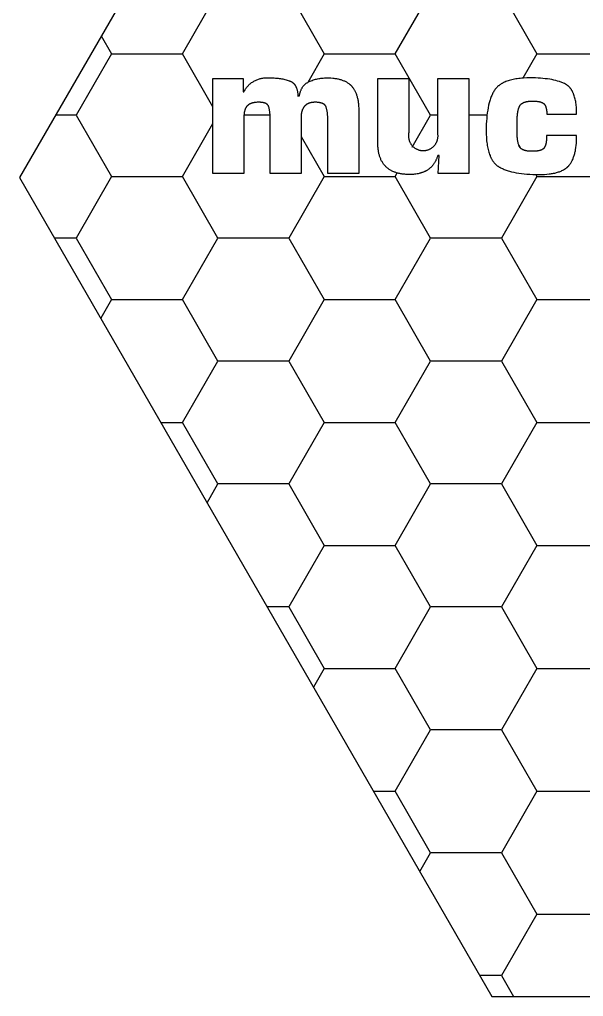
# Model space of a CAD drawing. Header units: millimetres. Extents: x 0 to 80, y 0 to 69.3.
# Drawn here: x 0 to 23.88, y 0 to 41.33 of the extents above; entities that cross this region are included whole.
import ezdxf

# ---------------------------------------------------------------- set-up
doc = ezdxf.new("R2010")
doc.units = ezdxf.units.MM
doc.header["$MEASUREMENT"] = 0
for name, color, linetype in [('CUT_PERIMETER', 1, 'CONTINUOUS'), ('HEX_BACKGROUND', 3, 'CONTINUOUS'), ('TEXT', 5, 'CONTINUOUS')]:
    doc.layers.add(name, color=color, linetype=linetype)

msp = doc.modelspace()

# ---------------------------------------------------------------- linework, layer by layer
at = {"layer": 'CUT_PERIMETER', "color": 1}
for p, q in [((20, 69.282), (0, 34.641)), ((0, 34.641), (20, 0)), ((20, 0), (60, 0))]:
    msp.add_line(p, q, dxfattribs=at)
at = {"layer": 'HEX_BACKGROUND'}
for p, q in [((6.896, 39.88), (8.397, 42.48)), ((11.399, 42.48), (12.9, 39.88)), ((15.903, 39.88), (17.404, 42.48)), ((20.406, 42.48), (21.907, 39.88)), ((3.459, 40.632), (3.894, 39.88)), ((3.894, 39.88), (2.393, 37.28)), ((3.894, 39.88), (6.896, 39.88)), ((8.19, 37.638), (6.896, 39.88)), ((12.9, 39.88), (12.2, 38.667)), ((12.9, 39.88), (15.903, 39.88)), ((17.404, 37.28), (15.903, 39.88)), ((21.907, 39.88), (21.311, 38.847)), ((21.907, 39.88), (24.164, 39.88)), ((2.393, 37.28), (1.523, 37.28)), ((2.393, 37.28), (3.894, 34.68)), ((10.607, 37.28), (9.502, 37.28)), ((16.622, 35.926), (17.404, 37.28)), ((17.709, 37.28), (17.404, 37.28)), ((19.791, 37.28), (19.017, 37.28)), ((6.896, 34.68), (8.19, 36.921)), ((11.917, 36.383), (12.9, 34.68)), ((21.139, 36.01), (21.212, 35.883)), ((15.903, 34.68), (15.992, 34.834)), ((21.854, 34.771), (21.907, 34.68)), ((3.894, 34.68), (2.393, 32.08)), ((3.894, 34.68), (6.896, 34.68)), ((8.397, 32.08), (6.896, 34.68)), ((12.9, 34.68), (11.399, 32.08)), ((12.9, 34.68), (15.903, 34.68)), ((17.404, 32.08), (15.903, 34.68)), ((21.907, 34.68), (20.406, 32.08)), ((21.907, 34.68), (24.909, 34.68)), ((2.393, 32.08), (1.479, 32.08)), ((2.393, 32.08), (3.894, 29.48)), ((6.896, 29.48), (8.397, 32.08)), ((11.399, 32.08), (8.397, 32.08)), ((11.399, 32.08), (12.9, 29.48)), ((15.903, 29.48), (17.404, 32.08)), ((20.406, 32.08), (17.404, 32.08)), ((20.406, 32.08), (21.907, 29.48)), ((3.894, 29.48), (3.437, 28.688)), ((3.894, 29.48), (6.896, 29.48)), ((8.397, 26.88), (6.896, 29.48)), ((12.9, 29.48), (11.399, 26.88)), ((12.9, 29.48), (15.903, 29.48)), ((17.404, 26.88), (15.903, 29.48)), ((21.907, 29.48), (20.406, 26.88)), ((21.907, 29.48), (24.909, 29.48)), ((6.896, 24.28), (8.397, 26.88)), ((11.399, 26.88), (8.397, 26.88)), ((11.399, 26.88), (12.9, 24.28)), ((15.903, 24.28), (17.404, 26.88)), ((20.406, 26.88), (17.404, 26.88)), ((20.406, 26.88), (21.907, 24.28)), ((5.982, 24.28), (6.896, 24.28)), ((8.397, 21.68), (6.896, 24.28)), ((12.9, 24.28), (11.399, 21.68)), ((12.9, 24.28), (15.903, 24.28)), ((17.404, 21.68), (15.903, 24.28)), ((21.907, 24.28), (20.406, 21.68)), ((21.907, 24.28), (24.909, 24.28)), ((7.94, 20.888), (8.397, 21.68)), ((11.399, 21.68), (8.397, 21.68)), ((11.399, 21.68), (12.9, 19.08)), ((15.903, 19.08), (17.404, 21.68)), ((20.406, 21.68), (17.404, 21.68)), ((20.406, 21.68), (21.907, 19.08)), ((12.9, 19.08), (11.399, 16.48)), ((12.9, 19.08), (15.903, 19.08)), ((17.404, 16.48), (15.903, 19.08)), ((21.907, 19.08), (20.406, 16.48)), ((21.907, 19.08), (24.909, 19.08)), ((11.399, 16.48), (10.485, 16.48)), ((11.399, 16.48), (12.9, 13.88)), ((15.903, 13.88), (17.404, 16.48)), ((20.406, 16.48), (17.404, 16.48)), ((20.406, 16.48), (21.907, 13.88)), ((12.9, 13.88), (12.443, 13.088)), ((12.9, 13.88), (15.903, 13.88)), ((17.404, 11.28), (15.903, 13.88)), ((21.907, 13.88), (20.406, 11.28)), ((21.907, 13.88), (24.909, 13.88)), ((15.903, 8.68), (17.404, 11.28)), ((20.406, 11.28), (17.404, 11.28)), ((20.406, 11.28), (21.907, 8.68)), ((14.989, 8.68), (15.903, 8.68)), ((17.404, 6.08), (15.903, 8.68)), ((21.907, 8.68), (20.406, 6.08)), ((21.907, 8.68), (24.909, 8.68)), ((16.947, 5.288), (17.404, 6.08)), ((20.406, 6.08), (17.404, 6.08)), ((20.406, 6.08), (21.907, 3.48)), ((21.907, 3.48), (20.406, 0.88)), ((21.907, 3.48), (24.909, 3.48)), ((20.406, 0.88), (19.492, 0.88)), ((20.406, 0.88), (20.914, 0))]:
    msp.add_line(p, q, dxfattribs=at)
at = {"layer": 'TEXT'}
for p, q in [((10.265, 38.842), (10.302, 38.848)), ((10.302, 38.848), (10.338, 38.853)), ((10.338, 38.853), (10.375, 38.857)), ((10.375, 38.857), (10.412, 38.859)), ((10.412, 38.859), (10.449, 38.86)), ((10.449, 38.86), (10.486, 38.859)), ((10.486, 38.859), (10.523, 38.858)), ((10.523, 38.858), (10.574, 38.858)), ((10.574, 38.858), (10.626, 38.858)), ((10.626, 38.858), (10.68, 38.857)), ((10.68, 38.857), (10.734, 38.856)), ((10.734, 38.856), (10.787, 38.854)), ((10.787, 38.854), (10.84, 38.85)), ((10.84, 38.85), (10.892, 38.846)), ((10.892, 38.846), (10.943, 38.841)), ((12.763, 38.842), (12.811, 38.848)), ((12.811, 38.848), (12.86, 38.852)), ((12.86, 38.852), (12.91, 38.855)), ((12.91, 38.855), (12.96, 38.857)), ((12.96, 38.857), (13.01, 38.858)), ((13.01, 38.858), (13.099, 38.856)), ((13.099, 38.856), (13.184, 38.853)), ((13.184, 38.853), (13.267, 38.846)), ((13.267, 38.846), (13.307, 38.842)), ((21.335, 38.849), (21.267, 38.844)), ((21.477, 38.856), (21.335, 38.849)), ((21.625, 38.858), (21.477, 38.856)), ((21.849, 38.854), (21.625, 38.858)), ((21.956, 38.849), (21.849, 38.854)), ((22.06, 38.843), (21.956, 38.849)), ((8.19, 38.832), (9.464, 38.832)), ((8.19, 34.813), (8.19, 38.832)), ((9.464, 38.832), (9.464, 38.264)), ((9.594, 38.421), (9.616, 38.451)), ((9.616, 38.451), (9.64, 38.479)), ((9.64, 38.479), (9.664, 38.507)), ((9.664, 38.507), (9.689, 38.534)), ((9.689, 38.534), (9.715, 38.56)), ((9.715, 38.56), (9.742, 38.585)), ((9.742, 38.585), (9.77, 38.609)), ((9.77, 38.609), (9.799, 38.633)), ((9.799, 38.633), (9.828, 38.655)), ((9.828, 38.655), (9.858, 38.676)), ((9.858, 38.676), (9.889, 38.696)), ((9.889, 38.696), (9.921, 38.715)), ((9.921, 38.715), (9.953, 38.733)), ((9.953, 38.733), (9.986, 38.75)), ((9.986, 38.75), (10.019, 38.766)), ((10.019, 38.766), (10.053, 38.78)), ((10.053, 38.78), (10.088, 38.794)), ((10.088, 38.794), (10.122, 38.806)), ((10.122, 38.806), (10.158, 38.817)), ((10.158, 38.817), (10.193, 38.826)), ((10.193, 38.826), (10.229, 38.835)), ((10.229, 38.835), (10.265, 38.842)), ((10.943, 38.841), (10.993, 38.835)), ((10.993, 38.835), (11.043, 38.828)), ((11.043, 38.828), (11.092, 38.82)), ((11.092, 38.82), (11.141, 38.811)), ((11.141, 38.811), (11.189, 38.801)), ((11.189, 38.801), (11.236, 38.79)), ((11.236, 38.79), (11.282, 38.778)), ((11.282, 38.778), (11.328, 38.766)), ((11.328, 38.766), (11.373, 38.752)), ((11.373, 38.752), (11.418, 38.737)), ((11.418, 38.737), (11.429, 38.733)), ((11.429, 38.733), (11.439, 38.729)), ((11.439, 38.729), (11.45, 38.725)), ((11.45, 38.725), (11.46, 38.721)), ((11.46, 38.721), (11.471, 38.716)), ((11.471, 38.716), (11.481, 38.711)), ((11.481, 38.711), (11.491, 38.706)), ((11.491, 38.706), (11.501, 38.701)), ((11.501, 38.701), (11.51, 38.695)), ((11.51, 38.695), (11.52, 38.69)), ((11.52, 38.69), (11.529, 38.684)), ((11.529, 38.684), (11.538, 38.678)), ((11.538, 38.678), (11.547, 38.671)), ((11.547, 38.671), (11.556, 38.665)), ((11.556, 38.665), (11.565, 38.658)), ((11.565, 38.658), (11.573, 38.651)), ((11.573, 38.651), (11.581, 38.644)), ((11.581, 38.644), (11.59, 38.637)), ((11.59, 38.637), (11.598, 38.629)), ((11.598, 38.629), (11.605, 38.622)), ((11.605, 38.622), (11.613, 38.614)), ((11.613, 38.614), (11.621, 38.606)), ((11.621, 38.606), (11.628, 38.597)), ((11.628, 38.597), (11.635, 38.589)), ((11.635, 38.589), (11.642, 38.58)), ((11.642, 38.58), (11.649, 38.571)), ((11.649, 38.571), (11.656, 38.562)), ((11.656, 38.562), (11.662, 38.553)), ((11.662, 38.553), (11.668, 38.543)), ((11.668, 38.543), (11.675, 38.534)), ((11.675, 38.534), (11.681, 38.524)), ((11.681, 38.524), (11.687, 38.514)), ((11.687, 38.514), (11.692, 38.503)), ((11.692, 38.503), (11.698, 38.493)), ((11.698, 38.493), (11.703, 38.482)), ((11.703, 38.482), (11.708, 38.471)), ((11.708, 38.471), (11.713, 38.46)), ((11.713, 38.46), (11.718, 38.449)), ((11.718, 38.449), (11.723, 38.437)), ((11.723, 38.437), (11.728, 38.425)), ((11.961, 38.428), (11.973, 38.448)), ((11.973, 38.448), (11.986, 38.467)), ((11.986, 38.467), (11.999, 38.486)), ((11.999, 38.486), (12.013, 38.504)), ((12.013, 38.504), (12.027, 38.522)), ((12.027, 38.522), (12.042, 38.539)), ((12.042, 38.539), (12.057, 38.555)), ((12.057, 38.555), (12.073, 38.571)), ((12.073, 38.571), (12.089, 38.586)), ((12.089, 38.586), (12.106, 38.601)), ((12.106, 38.601), (12.124, 38.615)), ((12.124, 38.615), (12.142, 38.629)), ((12.142, 38.629), (12.16, 38.642)), ((12.16, 38.642), (12.179, 38.654)), ((12.179, 38.654), (12.199, 38.666)), ((12.199, 38.666), (12.219, 38.678)), ((12.219, 38.678), (12.24, 38.688)), ((12.24, 38.688), (12.261, 38.699)), ((12.261, 38.699), (12.304, 38.718)), ((12.304, 38.718), (12.348, 38.736)), ((12.348, 38.736), (12.392, 38.753)), ((12.392, 38.753), (12.437, 38.768)), ((12.437, 38.768), (12.482, 38.783)), ((12.482, 38.783), (12.528, 38.796)), ((12.528, 38.796), (12.574, 38.807)), ((12.574, 38.807), (12.62, 38.818)), ((12.62, 38.818), (12.667, 38.827)), ((12.667, 38.827), (12.715, 38.835)), ((12.715, 38.835), (12.763, 38.842)), ((13.307, 38.842), (13.346, 38.837)), ((13.346, 38.837), (13.384, 38.831)), ((13.384, 38.831), (13.422, 38.825)), ((13.422, 38.825), (13.459, 38.818)), ((13.459, 38.818), (13.495, 38.811)), ((13.495, 38.811), (13.53, 38.802)), ((13.53, 38.802), (13.564, 38.794)), ((13.564, 38.794), (13.598, 38.784)), ((13.598, 38.784), (13.631, 38.774)), ((13.631, 38.774), (13.663, 38.763)), ((13.663, 38.763), (13.694, 38.752)), ((13.694, 38.752), (13.724, 38.739)), ((13.724, 38.739), (13.754, 38.727)), ((13.754, 38.727), (13.783, 38.713)), ((13.783, 38.713), (13.811, 38.699)), ((13.811, 38.699), (13.838, 38.684)), ((13.838, 38.684), (13.864, 38.669)), ((13.864, 38.669), (13.89, 38.653)), ((13.89, 38.653), (13.915, 38.636)), ((13.915, 38.636), (13.939, 38.619)), ((13.939, 38.619), (13.962, 38.601)), ((13.962, 38.601), (13.984, 38.582)), ((13.984, 38.582), (13.995, 38.573)), ((13.995, 38.573), (14.006, 38.563)), ((14.006, 38.563), (14.017, 38.553)), ((14.017, 38.553), (14.027, 38.543)), ((14.027, 38.543), (14.037, 38.533)), ((14.037, 38.533), (14.047, 38.522)), ((14.047, 38.522), (14.066, 38.501)), ((14.066, 38.501), (14.085, 38.479)), ((14.085, 38.479), (14.103, 38.456)), ((14.103, 38.456), (14.121, 38.433)), ((14.121, 38.433), (14.137, 38.408)), ((15.17, 36.104), (15.17, 38.832)), ((15.17, 38.832), (16.478, 38.832)), ((16.478, 38.832), (16.478, 36.534)), ((17.709, 36.723), (17.709, 38.832)), ((17.709, 38.832), (19.017, 38.832)), ((19.017, 38.832), (19.017, 34.813)), ((20.194, 38.441), (20.18, 38.426)), ((20.208, 38.456), (20.194, 38.441)), ((20.223, 38.471), (20.208, 38.456)), ((20.238, 38.486), (20.223, 38.471)), ((20.254, 38.5), (20.238, 38.486)), ((20.27, 38.514), (20.254, 38.5)), ((20.286, 38.527), (20.27, 38.514)), ((20.303, 38.541), (20.286, 38.527)), ((20.321, 38.554), (20.303, 38.541)), ((20.339, 38.567), (20.321, 38.554)), ((20.357, 38.579), (20.339, 38.567)), ((20.375, 38.591), (20.357, 38.579)), ((20.394, 38.603), (20.375, 38.591)), ((20.414, 38.615), (20.394, 38.603)), ((20.434, 38.626), (20.414, 38.615)), ((20.454, 38.638), (20.434, 38.626)), ((20.475, 38.648), (20.454, 38.638)), ((20.496, 38.659), (20.475, 38.648)), ((20.518, 38.669), (20.496, 38.659)), ((20.54, 38.679), (20.518, 38.669)), ((20.586, 38.699), (20.54, 38.679)), ((20.633, 38.717), (20.586, 38.699)), ((20.682, 38.734), (20.633, 38.717)), ((20.733, 38.75), (20.682, 38.734)), ((20.785, 38.765), (20.733, 38.75)), ((20.84, 38.779), (20.785, 38.765)), ((20.895, 38.791), (20.84, 38.779)), ((20.953, 38.803), (20.895, 38.791)), ((21.013, 38.813), (20.953, 38.803)), ((21.074, 38.823), (21.013, 38.813)), ((21.137, 38.831), (21.074, 38.823)), ((21.201, 38.838), (21.137, 38.831)), ((21.267, 38.844), (21.201, 38.838)), ((22.161, 38.835), (22.06, 38.843)), ((22.259, 38.824), (22.161, 38.835)), ((22.354, 38.812), (22.259, 38.824)), ((22.446, 38.799), (22.354, 38.812)), ((22.534, 38.783), (22.446, 38.799)), ((22.62, 38.765), (22.534, 38.783)), ((22.702, 38.746), (22.62, 38.765)), ((22.781, 38.725), (22.702, 38.746)), ((22.857, 38.702), (22.781, 38.725)), ((22.894, 38.689), (22.857, 38.702)), ((22.93, 38.677), (22.894, 38.689)), ((22.965, 38.663), (22.93, 38.677)), ((23, 38.65), (22.965, 38.663)), ((23.034, 38.636), (23, 38.65)), ((23.067, 38.621), (23.034, 38.636)), ((23.083, 38.613), (23.067, 38.621)), ((23.099, 38.605), (23.083, 38.613)), ((23.114, 38.597), (23.099, 38.605)), ((23.13, 38.588), (23.114, 38.597)), ((23.145, 38.579), (23.13, 38.588)), ((23.16, 38.569), (23.145, 38.579)), ((23.174, 38.559), (23.16, 38.569)), ((23.189, 38.549), (23.174, 38.559)), ((23.203, 38.538), (23.189, 38.549)), ((23.217, 38.527), (23.203, 38.538)), ((23.23, 38.515), (23.217, 38.527)), ((23.244, 38.503), (23.23, 38.515)), ((23.257, 38.491), (23.244, 38.503)), ((23.269, 38.478), (23.257, 38.491)), ((23.282, 38.465), (23.269, 38.478)), ((23.294, 38.451), (23.282, 38.465)), ((23.306, 38.437), (23.294, 38.451)), ((23.318, 38.422), (23.306, 38.437)), ((9.464, 38.264), (9.498, 38.264)), ((9.498, 38.264), (9.515, 38.297)), ((9.515, 38.297), (9.533, 38.329)), ((9.533, 38.329), (9.552, 38.36)), ((9.552, 38.36), (9.573, 38.391)), ((9.573, 38.391), (9.594, 38.421)), ((11.728, 38.425), (11.736, 38.401)), ((11.736, 38.401), (11.744, 38.376)), ((11.744, 38.376), (11.751, 38.351)), ((11.751, 38.351), (11.758, 38.324)), ((11.758, 38.324), (11.764, 38.297)), ((11.764, 38.297), (11.769, 38.269)), ((11.769, 38.269), (11.774, 38.24)), ((11.774, 38.24), (11.778, 38.21)), ((11.778, 38.21), (11.782, 38.18)), ((11.782, 38.18), (11.784, 38.148)), ((11.784, 38.148), (11.786, 38.116)), ((11.786, 38.116), (11.788, 38.083)), ((11.788, 38.083), (11.848, 38.092)), ((11.848, 38.092), (11.853, 38.119)), ((11.853, 38.119), (11.858, 38.147)), ((11.858, 38.147), (11.863, 38.173)), ((11.863, 38.173), (11.869, 38.199)), ((11.869, 38.199), (11.876, 38.225)), ((11.876, 38.225), (11.883, 38.249)), ((11.883, 38.249), (11.891, 38.274)), ((11.891, 38.274), (11.9, 38.298)), ((11.9, 38.298), (11.908, 38.321)), ((11.908, 38.321), (11.918, 38.343)), ((11.918, 38.343), (11.928, 38.365)), ((11.928, 38.365), (11.938, 38.387)), ((11.938, 38.387), (11.949, 38.408)), ((11.949, 38.408), (11.961, 38.428)), ((14.137, 38.408), (14.154, 38.384)), ((14.154, 38.384), (14.169, 38.358)), ((14.169, 38.358), (14.184, 38.332)), ((14.184, 38.332), (14.199, 38.305)), ((14.199, 38.305), (14.213, 38.277)), ((14.213, 38.277), (14.226, 38.249)), ((14.226, 38.249), (14.238, 38.22)), ((14.238, 38.22), (14.25, 38.19)), ((14.25, 38.19), (14.262, 38.159)), ((14.262, 38.159), (14.272, 38.128)), ((14.272, 38.128), (14.283, 38.096)), ((14.283, 38.096), (14.292, 38.063)), ((14.292, 38.063), (14.301, 38.03)), ((14.301, 38.03), (14.309, 37.996)), ((19.957, 38.022), (19.941, 37.979)), ((19.973, 38.064), (19.957, 38.022)), ((19.99, 38.105), (19.973, 38.064)), ((20.008, 38.145), (19.99, 38.105)), ((20.026, 38.184), (20.008, 38.145)), ((20.045, 38.221), (20.026, 38.184)), ((20.064, 38.258), (20.045, 38.221)), ((20.084, 38.294), (20.064, 38.258)), ((20.095, 38.312), (20.084, 38.294)), ((20.106, 38.329), (20.095, 38.312)), ((20.117, 38.346), (20.106, 38.329)), ((20.129, 38.362), (20.117, 38.346)), ((20.141, 38.379), (20.129, 38.362)), ((20.154, 38.395), (20.141, 38.379)), ((20.167, 38.411), (20.154, 38.395)), ((20.18, 38.426), (20.167, 38.411)), ((23.33, 38.407), (23.318, 38.422)), ((23.341, 38.392), (23.33, 38.407)), ((23.352, 38.376), (23.341, 38.392)), ((23.363, 38.36), (23.352, 38.376)), ((23.374, 38.344), (23.363, 38.36)), ((23.384, 38.327), (23.374, 38.344)), ((23.394, 38.309), (23.384, 38.327)), ((23.404, 38.292), (23.394, 38.309)), ((23.413, 38.274), (23.404, 38.292)), ((23.423, 38.255), (23.413, 38.274)), ((23.432, 38.236), (23.423, 38.255)), ((23.44, 38.217), (23.432, 38.236)), ((23.449, 38.197), (23.44, 38.217)), ((23.457, 38.177), (23.449, 38.197)), ((23.473, 38.135), (23.457, 38.177)), ((23.488, 38.092), (23.473, 38.135)), ((23.501, 38.047), (23.488, 38.092)), ((23.514, 38.001), (23.501, 38.047)), ((9.589, 37.609), (9.586, 37.603)), ((9.593, 37.616), (9.589, 37.609)), ((9.597, 37.621), (9.593, 37.616)), ((9.601, 37.627), (9.597, 37.621)), ((9.605, 37.633), (9.601, 37.627)), ((9.609, 37.638), (9.605, 37.633)), ((9.613, 37.644), (9.609, 37.638)), ((9.617, 37.649), (9.613, 37.644)), ((9.621, 37.654), (9.617, 37.649)), ((9.626, 37.659), (9.621, 37.654)), ((9.63, 37.664), (9.626, 37.659)), ((9.635, 37.669), (9.63, 37.664)), ((9.639, 37.674), (9.635, 37.669)), ((9.644, 37.678), (9.639, 37.674)), ((9.648, 37.683), (9.644, 37.678)), ((9.653, 37.687), (9.648, 37.683)), ((9.663, 37.696), (9.653, 37.687)), ((9.673, 37.704), (9.663, 37.696)), ((9.684, 37.712), (9.673, 37.704)), ((9.695, 37.72), (9.684, 37.712)), ((9.706, 37.727), (9.695, 37.72)), ((9.717, 37.734), (9.706, 37.727)), ((9.729, 37.741), (9.717, 37.734)), ((9.741, 37.748), (9.729, 37.741)), ((9.754, 37.754), (9.741, 37.748)), ((9.767, 37.76), (9.754, 37.754)), ((9.78, 37.766), (9.767, 37.76)), ((9.794, 37.771), (9.78, 37.766)), ((9.808, 37.776), (9.794, 37.771)), ((9.822, 37.781), (9.808, 37.776)), ((9.836, 37.786), (9.822, 37.781)), ((9.851, 37.791), (9.836, 37.786)), ((9.866, 37.795), (9.851, 37.791)), ((9.882, 37.799), (9.866, 37.795)), ((9.898, 37.802), (9.882, 37.799)), ((9.914, 37.806), (9.898, 37.802)), ((9.931, 37.809), (9.914, 37.806)), ((9.948, 37.812), (9.931, 37.809)), ((9.965, 37.814), (9.948, 37.812)), ((9.982, 37.816), (9.965, 37.814)), ((10.019, 37.82), (9.982, 37.816)), ((10.056, 37.823), (10.019, 37.82)), ((10.095, 37.824), (10.056, 37.823)), ((10.135, 37.825), (10.095, 37.824)), ((10.178, 37.824), (10.135, 37.825)), ((10.199, 37.823), (10.178, 37.824)), ((10.219, 37.822), (10.199, 37.823)), ((10.238, 37.821), (10.219, 37.822)), ((10.257, 37.819), (10.238, 37.821)), ((10.276, 37.816), (10.257, 37.819)), ((10.293, 37.814), (10.276, 37.816)), ((10.311, 37.811), (10.293, 37.814)), ((10.327, 37.807), (10.311, 37.811)), ((10.343, 37.804), (10.327, 37.807)), ((10.359, 37.8), (10.343, 37.804)), ((10.374, 37.795), (10.359, 37.8)), ((10.388, 37.79), (10.374, 37.795)), ((10.395, 37.788), (10.388, 37.79)), ((10.402, 37.785), (10.395, 37.788)), ((10.408, 37.783), (10.402, 37.785)), ((10.415, 37.78), (10.408, 37.783)), ((10.421, 37.777), (10.415, 37.78)), ((10.428, 37.774), (10.421, 37.777)), ((10.434, 37.771), (10.428, 37.774)), ((10.44, 37.768), (10.434, 37.771)), ((10.445, 37.765), (10.44, 37.768)), ((10.451, 37.761), (10.445, 37.765)), ((10.457, 37.758), (10.451, 37.761)), ((10.462, 37.754), (10.457, 37.758)), ((10.467, 37.751), (10.462, 37.754)), ((10.472, 37.747), (10.467, 37.751)), ((10.477, 37.743), (10.472, 37.747)), ((10.482, 37.74), (10.477, 37.743)), ((10.487, 37.736), (10.482, 37.74)), ((10.491, 37.732), (10.487, 37.736)), ((10.496, 37.728), (10.491, 37.732)), ((10.5, 37.723), (10.496, 37.728)), ((10.504, 37.719), (10.5, 37.723)), ((10.508, 37.715), (10.504, 37.719)), ((10.512, 37.71), (10.508, 37.715)), ((10.515, 37.706), (10.512, 37.71)), ((10.519, 37.701), (10.515, 37.706)), ((10.522, 37.696), (10.519, 37.701)), ((10.526, 37.692), (10.522, 37.696)), ((10.529, 37.687), (10.526, 37.692)), ((10.532, 37.682), (10.529, 37.687)), ((10.534, 37.677), (10.532, 37.682)), ((10.537, 37.671), (10.534, 37.677)), ((10.54, 37.666), (10.537, 37.671)), ((10.542, 37.661), (10.54, 37.666)), ((10.544, 37.655), (10.542, 37.661)), ((10.546, 37.65), (10.544, 37.655)), ((10.548, 37.644), (10.546, 37.65)), ((10.556, 37.621), (10.548, 37.644)), ((10.562, 37.597), (10.556, 37.621)), ((12.033, 37.614), (12.026, 37.602)), ((12.042, 37.626), (12.033, 37.614)), ((12.05, 37.637), (12.042, 37.626)), ((12.059, 37.649), (12.05, 37.637)), ((12.068, 37.659), (12.059, 37.649)), ((12.077, 37.67), (12.068, 37.659)), ((12.087, 37.68), (12.077, 37.67)), ((12.097, 37.69), (12.087, 37.68)), ((12.107, 37.699), (12.097, 37.69)), ((12.118, 37.709), (12.107, 37.699)), ((12.129, 37.717), (12.118, 37.709)), ((12.141, 37.726), (12.129, 37.717)), ((12.153, 37.734), (12.141, 37.726)), ((12.165, 37.742), (12.153, 37.734)), ((12.177, 37.749), (12.165, 37.742)), ((12.19, 37.756), (12.177, 37.749)), ((12.203, 37.763), (12.19, 37.756)), ((12.217, 37.769), (12.203, 37.763)), ((12.231, 37.775), (12.217, 37.769)), ((12.245, 37.781), (12.231, 37.775)), ((12.259, 37.786), (12.245, 37.781)), ((12.274, 37.791), (12.259, 37.786)), ((12.29, 37.796), (12.274, 37.791)), ((12.305, 37.8), (12.29, 37.796)), ((12.321, 37.804), (12.305, 37.8)), ((12.337, 37.808), (12.321, 37.804)), ((12.354, 37.811), (12.337, 37.808)), ((12.371, 37.814), (12.354, 37.811)), ((12.388, 37.817), (12.371, 37.814)), ((12.406, 37.819), (12.388, 37.817)), ((12.424, 37.821), (12.406, 37.819)), ((12.442, 37.822), (12.424, 37.821)), ((12.461, 37.823), (12.442, 37.822)), ((12.48, 37.824), (12.461, 37.823)), ((12.5, 37.825), (12.48, 37.824)), ((12.519, 37.825), (12.5, 37.825)), ((12.544, 37.825), (12.519, 37.825)), ((12.568, 37.824), (12.544, 37.825)), ((12.592, 37.823), (12.568, 37.824)), ((12.615, 37.822), (12.592, 37.823)), ((12.637, 37.82), (12.615, 37.822)), ((12.659, 37.817), (12.637, 37.82)), ((12.68, 37.814), (12.659, 37.817)), ((12.7, 37.811), (12.68, 37.814)), ((12.72, 37.808), (12.7, 37.811)), ((12.739, 37.804), (12.72, 37.808)), ((12.757, 37.799), (12.739, 37.804)), ((12.775, 37.794), (12.757, 37.799)), ((12.792, 37.789), (12.775, 37.794)), ((12.8, 37.786), (12.792, 37.789)), ((12.808, 37.783), (12.8, 37.786)), ((12.816, 37.78), (12.808, 37.783)), ((12.824, 37.777), (12.816, 37.78)), ((12.831, 37.773), (12.824, 37.777)), ((12.839, 37.77), (12.831, 37.773)), ((12.846, 37.767), (12.839, 37.77)), ((12.853, 37.763), (12.846, 37.767)), ((12.86, 37.759), (12.853, 37.763)), ((12.867, 37.756), (12.86, 37.759)), ((12.873, 37.752), (12.867, 37.756)), ((12.88, 37.748), (12.873, 37.752)), ((12.886, 37.743), (12.88, 37.748)), ((12.892, 37.739), (12.886, 37.743)), ((12.898, 37.735), (12.892, 37.739)), ((12.904, 37.73), (12.898, 37.735)), ((12.909, 37.726), (12.904, 37.73)), ((12.915, 37.721), (12.909, 37.726)), ((12.92, 37.716), (12.915, 37.721)), ((12.925, 37.712), (12.92, 37.716)), ((12.93, 37.707), (12.925, 37.712)), ((12.935, 37.702), (12.93, 37.707)), ((12.939, 37.696), (12.935, 37.702)), ((12.944, 37.691), (12.939, 37.696)), ((12.948, 37.686), (12.944, 37.691)), ((12.952, 37.68), (12.948, 37.686)), ((12.956, 37.674), (12.952, 37.68)), ((12.96, 37.669), (12.956, 37.674)), ((12.963, 37.663), (12.96, 37.669)), ((12.967, 37.657), (12.963, 37.663)), ((12.97, 37.651), (12.967, 37.657)), ((12.973, 37.645), (12.97, 37.651)), ((12.976, 37.638), (12.973, 37.645)), ((12.979, 37.632), (12.976, 37.638)), ((12.982, 37.626), (12.979, 37.632)), ((12.984, 37.619), (12.982, 37.626)), ((12.986, 37.612), (12.984, 37.619)), ((12.988, 37.606), (12.986, 37.612)), ((14.309, 37.996), (14.317, 37.961)), ((14.317, 37.961), (14.324, 37.926)), ((14.324, 37.926), (14.33, 37.89)), ((14.33, 37.89), (14.336, 37.853)), ((14.336, 37.853), (14.341, 37.815)), ((14.341, 37.815), (14.346, 37.777)), ((14.346, 37.777), (14.35, 37.738)), ((14.35, 37.738), (14.356, 37.658)), ((14.356, 37.658), (14.36, 37.575)), ((19.861, 37.698), (19.839, 37.596)), ((19.885, 37.796), (19.861, 37.698)), ((19.898, 37.843), (19.885, 37.796)), ((19.912, 37.889), (19.898, 37.843)), ((19.926, 37.934), (19.912, 37.889)), ((19.941, 37.979), (19.926, 37.934)), ((21.142, 37.594), (21.148, 37.609)), ((21.148, 37.609), (21.154, 37.624)), ((21.154, 37.624), (21.16, 37.639)), ((21.16, 37.639), (21.167, 37.652)), ((21.167, 37.652), (21.173, 37.666)), ((21.173, 37.666), (21.177, 37.672)), ((21.177, 37.672), (21.18, 37.679)), ((21.18, 37.679), (21.184, 37.685)), ((21.184, 37.685), (21.188, 37.691)), ((21.188, 37.691), (21.192, 37.697)), ((21.192, 37.697), (21.196, 37.703)), ((21.196, 37.703), (21.201, 37.709)), ((21.201, 37.709), (21.205, 37.715)), ((21.205, 37.715), (21.21, 37.721)), ((21.21, 37.721), (21.215, 37.727)), ((21.215, 37.727), (21.22, 37.732)), ((21.22, 37.732), (21.226, 37.737)), ((21.226, 37.737), (21.231, 37.743)), ((21.231, 37.743), (21.237, 37.748)), ((21.237, 37.748), (21.243, 37.753)), ((21.243, 37.753), (21.249, 37.758)), ((21.249, 37.758), (21.255, 37.763)), ((21.255, 37.763), (21.261, 37.768)), ((21.261, 37.768), (21.268, 37.772)), ((21.268, 37.772), (21.274, 37.777)), ((21.274, 37.777), (21.281, 37.781)), ((21.281, 37.781), (21.288, 37.786)), ((21.288, 37.786), (21.295, 37.79)), ((21.295, 37.79), (21.303, 37.794)), ((21.303, 37.794), (21.31, 37.798)), ((21.31, 37.798), (21.318, 37.802)), ((21.318, 37.802), (21.326, 37.806)), ((21.326, 37.806), (21.334, 37.81)), ((21.334, 37.81), (21.342, 37.814)), ((21.342, 37.814), (21.351, 37.817)), ((21.351, 37.817), (21.368, 37.824)), ((21.368, 37.824), (21.386, 37.83)), ((21.386, 37.83), (21.404, 37.836)), ((21.404, 37.836), (21.424, 37.842)), ((21.424, 37.842), (21.444, 37.847)), ((21.444, 37.847), (21.464, 37.852)), ((21.464, 37.852), (21.486, 37.856)), ((21.486, 37.856), (21.508, 37.86)), ((21.508, 37.86), (21.531, 37.863)), ((21.531, 37.863), (21.554, 37.867)), ((21.554, 37.867), (21.578, 37.869)), ((21.578, 37.869), (21.603, 37.871)), ((21.603, 37.871), (21.628, 37.873)), ((21.628, 37.873), (21.681, 37.876)), ((21.681, 37.876), (21.737, 37.877)), ((21.737, 37.877), (21.779, 37.876)), ((21.779, 37.876), (21.819, 37.875)), ((21.819, 37.875), (21.858, 37.873)), ((21.858, 37.873), (21.895, 37.869)), ((21.895, 37.869), (21.93, 37.865)), ((21.93, 37.865), (21.964, 37.86)), ((21.964, 37.86), (21.98, 37.857)), ((21.98, 37.857), (21.995, 37.854)), ((21.995, 37.854), (22.01, 37.851)), ((22.01, 37.851), (22.025, 37.848)), ((22.025, 37.848), (22.04, 37.844)), ((22.04, 37.844), (22.053, 37.84)), ((22.053, 37.84), (22.067, 37.836)), ((22.067, 37.836), (22.08, 37.831)), ((22.08, 37.831), (22.092, 37.827)), ((22.092, 37.827), (22.104, 37.822)), ((22.104, 37.822), (22.116, 37.817)), ((22.116, 37.817), (22.127, 37.811)), ((22.127, 37.811), (22.138, 37.806)), ((22.138, 37.806), (22.149, 37.8)), ((22.149, 37.8), (22.154, 37.797)), ((22.154, 37.797), (22.159, 37.794)), ((22.159, 37.794), (22.163, 37.791)), ((22.163, 37.791), (22.168, 37.788)), ((22.168, 37.788), (22.173, 37.784)), ((22.173, 37.784), (22.177, 37.781)), ((22.177, 37.781), (22.181, 37.778)), ((22.181, 37.778), (22.186, 37.775)), ((22.186, 37.775), (22.19, 37.771)), ((22.19, 37.771), (22.194, 37.768)), ((22.194, 37.768), (22.198, 37.764)), ((22.198, 37.764), (22.202, 37.76)), ((22.202, 37.76), (22.205, 37.757)), ((22.205, 37.757), (22.209, 37.753)), ((22.209, 37.753), (22.213, 37.749)), ((22.213, 37.749), (22.216, 37.745)), ((22.216, 37.745), (22.22, 37.741)), ((22.22, 37.741), (22.223, 37.737)), ((22.223, 37.737), (22.227, 37.733)), ((22.227, 37.733), (22.23, 37.728)), ((22.23, 37.728), (22.233, 37.724)), ((22.233, 37.724), (22.236, 37.719)), ((22.236, 37.719), (22.239, 37.715)), ((22.239, 37.715), (22.243, 37.71)), ((22.243, 37.71), (22.246, 37.705)), ((22.246, 37.705), (22.249, 37.7)), ((22.249, 37.7), (22.254, 37.69)), ((22.254, 37.69), (22.26, 37.679)), ((22.26, 37.679), (22.265, 37.668)), ((22.265, 37.668), (22.27, 37.657)), ((22.27, 37.657), (22.275, 37.645)), ((22.275, 37.645), (22.28, 37.633)), ((22.28, 37.633), (22.284, 37.62)), ((22.284, 37.62), (22.288, 37.607)), ((22.288, 37.607), (22.292, 37.594)), ((23.526, 37.953), (23.514, 38.001)), ((23.536, 37.903), (23.526, 37.953)), ((23.546, 37.852), (23.536, 37.903)), ((23.555, 37.799), (23.546, 37.852)), ((23.562, 37.744), (23.555, 37.799)), ((23.569, 37.688), (23.562, 37.744)), ((23.575, 37.63), (23.569, 37.688)), ((23.579, 37.571), (23.575, 37.63)), ((9.499, 37.217), (9.498, 37.171)), ((9.501, 37.262), (9.499, 37.217)), ((9.504, 37.304), (9.501, 37.262)), ((9.508, 37.345), (9.504, 37.304)), ((9.511, 37.365), (9.508, 37.345)), ((9.513, 37.384), (9.511, 37.365)), ((9.517, 37.403), (9.513, 37.384)), ((9.52, 37.421), (9.517, 37.403)), ((9.524, 37.439), (9.52, 37.421)), ((9.528, 37.456), (9.524, 37.439)), ((9.532, 37.473), (9.528, 37.456)), ((9.537, 37.489), (9.532, 37.473)), ((9.542, 37.505), (9.537, 37.489)), ((9.547, 37.521), (9.542, 37.505)), ((9.553, 37.536), (9.547, 37.521)), ((9.559, 37.55), (9.553, 37.536)), ((9.565, 37.564), (9.559, 37.55)), ((9.572, 37.578), (9.565, 37.564)), ((9.578, 37.591), (9.572, 37.578)), ((9.586, 37.603), (9.578, 37.591)), ((10.569, 37.573), (10.562, 37.597)), ((10.575, 37.547), (10.569, 37.573)), ((10.58, 37.521), (10.575, 37.547)), ((10.585, 37.494), (10.58, 37.521)), ((10.59, 37.466), (10.585, 37.494)), ((10.594, 37.438), (10.59, 37.466)), ((10.597, 37.408), (10.594, 37.438)), ((10.6, 37.378), (10.597, 37.408)), ((10.605, 37.315), (10.6, 37.378)), ((10.608, 37.249), (10.605, 37.315)), ((10.609, 37.179), (10.608, 37.249)), ((11.919, 37.244), (11.917, 37.208)), ((11.917, 37.208), (11.917, 37.171)), ((11.922, 37.279), (11.919, 37.244)), ((11.924, 37.297), (11.922, 37.279)), ((11.926, 37.314), (11.924, 37.297)), ((11.928, 37.33), (11.926, 37.314)), ((11.931, 37.347), (11.928, 37.33)), ((11.934, 37.363), (11.931, 37.347)), ((11.937, 37.379), (11.934, 37.363)), ((11.94, 37.395), (11.937, 37.379)), ((11.944, 37.411), (11.94, 37.395)), ((11.948, 37.426), (11.944, 37.411)), ((11.952, 37.441), (11.948, 37.426)), ((11.957, 37.456), (11.952, 37.441)), ((11.962, 37.47), (11.957, 37.456)), ((11.967, 37.485), (11.962, 37.47)), ((11.972, 37.499), (11.967, 37.485)), ((11.978, 37.513), (11.972, 37.499)), ((11.984, 37.526), (11.978, 37.513)), ((11.99, 37.539), (11.984, 37.526)), ((11.997, 37.553), (11.99, 37.539)), ((12.003, 37.565), (11.997, 37.553)), ((12.011, 37.578), (12.003, 37.565)), ((12.018, 37.59), (12.011, 37.578)), ((12.026, 37.602), (12.018, 37.59)), ((12.996, 37.578), (12.988, 37.606)), ((13.003, 37.549), (12.996, 37.578)), ((13.01, 37.52), (13.003, 37.549)), ((13.017, 37.49), (13.01, 37.52)), ((13.022, 37.459), (13.017, 37.49)), ((13.028, 37.427), (13.022, 37.459)), ((13.032, 37.395), (13.028, 37.427)), ((13.037, 37.361), (13.032, 37.395)), ((13.044, 37.293), (13.037, 37.361)), ((13.049, 37.221), (13.044, 37.293)), ((13.052, 37.146), (13.049, 37.221)), ((14.36, 37.575), (14.361, 37.489)), ((14.361, 37.489), (14.361, 34.813)), ((19.789, 37.265), (19.778, 37.146)), ((19.803, 37.379), (19.789, 37.265)), ((19.82, 37.49), (19.803, 37.379)), ((19.839, 37.596), (19.82, 37.49)), ((21.069, 37.173), (21.072, 37.221)), ((21.072, 37.221), (21.076, 37.268)), ((21.076, 37.268), (21.081, 37.313)), ((21.081, 37.313), (21.086, 37.356)), ((21.086, 37.356), (21.092, 37.398)), ((21.092, 37.398), (21.1, 37.438)), ((21.1, 37.438), (21.108, 37.476)), ((21.108, 37.476), (21.116, 37.512)), ((21.116, 37.512), (21.121, 37.529)), ((21.121, 37.529), (21.126, 37.546)), ((21.126, 37.546), (21.131, 37.563)), ((21.131, 37.563), (21.137, 37.579)), ((21.137, 37.579), (21.142, 37.594)), ((22.292, 37.594), (22.296, 37.58)), ((22.296, 37.58), (22.299, 37.566)), ((22.299, 37.566), (22.302, 37.551)), ((22.302, 37.551), (22.305, 37.536)), ((22.305, 37.536), (22.308, 37.521)), ((22.308, 37.521), (22.31, 37.505)), ((22.31, 37.505), (22.315, 37.472)), ((22.315, 37.472), (22.318, 37.438)), ((22.318, 37.438), (22.32, 37.402)), ((22.32, 37.402), (22.322, 37.365)), ((22.322, 37.365), (22.322, 37.326)), ((22.322, 37.326), (23.587, 37.317)), ((23.583, 37.51), (23.579, 37.571)), ((23.585, 37.447), (23.583, 37.51)), ((23.587, 37.317), (23.585, 37.447)), ((9.498, 37.171), (9.498, 34.813)), ((10.609, 34.813), (10.609, 37.179)), ((11.917, 37.171), (11.917, 34.813)), ((13.053, 37.068), (13.052, 37.146)), ((13.053, 34.813), (13.053, 37.068)), ((19.762, 36.896), (19.759, 36.764)), ((19.769, 37.023), (19.762, 36.896)), ((19.778, 37.146), (19.769, 37.023)), ((21.066, 37.016), (21.067, 37.122)), ((21.066, 36.586), (21.066, 37.016)), ((21.067, 37.122), (21.069, 37.173)), ((16.466, 36.448), (16.465, 36.426)), ((16.465, 36.426), (16.465, 36.404)), ((16.465, 36.404), (16.466, 36.383)), ((16.468, 36.47), (16.466, 36.448)), ((16.466, 36.383), (16.467, 36.361)), ((16.471, 36.491), (16.468, 36.47)), ((16.474, 36.513), (16.471, 36.491)), ((16.478, 36.534), (16.474, 36.513)), ((17.709, 36.508), (17.709, 36.723)), ((17.712, 36.487), (17.709, 36.508)), ((17.715, 36.465), (17.712, 36.487)), ((17.716, 36.443), (17.715, 36.465)), ((17.715, 36.356), (17.717, 36.378)), ((17.717, 36.422), (17.716, 36.443)), ((17.717, 36.4), (17.717, 36.422)), ((17.717, 36.378), (17.717, 36.4)), ((19.759, 36.764), (19.757, 36.629)), ((19.757, 36.629), (19.76, 36.476)), ((19.76, 36.476), (19.766, 36.331)), ((21.067, 36.487), (21.066, 36.586)), ((21.071, 36.395), (21.067, 36.487)), ((21.074, 36.351), (21.071, 36.395)), ((22.314, 36.405), (22.313, 36.362)), ((22.314, 36.414), (22.314, 36.405)), ((23.587, 36.414), (22.314, 36.414)), ((23.586, 36.305), (23.587, 36.414)), ((15.171, 36.021), (15.17, 36.104)), ((15.175, 35.941), (15.171, 36.021)), ((16.467, 36.361), (16.469, 36.339)), ((16.469, 36.339), (16.471, 36.318)), ((16.471, 36.318), (16.475, 36.296)), ((16.475, 36.296), (16.479, 36.275)), ((16.479, 36.275), (16.484, 36.254)), ((16.484, 36.254), (16.49, 36.233)), ((16.49, 36.233), (16.496, 36.212)), ((16.496, 36.212), (16.503, 36.191)), ((16.503, 36.191), (16.511, 36.171)), ((16.511, 36.171), (16.52, 36.151)), ((16.52, 36.151), (16.529, 36.131)), ((16.529, 36.131), (16.539, 36.112)), ((16.539, 36.112), (16.549, 36.093)), ((16.549, 36.093), (16.561, 36.074)), ((16.561, 36.074), (16.572, 36.056)), ((16.572, 36.056), (16.585, 36.038)), ((16.585, 36.038), (16.598, 36.021)), ((16.598, 36.021), (16.612, 36.004)), ((16.612, 36.004), (16.626, 35.987)), ((16.626, 35.987), (16.641, 35.971)), ((16.641, 35.971), (16.656, 35.956)), ((16.656, 35.956), (16.672, 35.941)), ((17.523, 35.953), (17.539, 35.968)), ((17.539, 35.968), (17.554, 35.984)), ((17.554, 35.984), (17.568, 36)), ((17.568, 36), (17.582, 36.017)), ((17.582, 36.017), (17.595, 36.034)), ((17.595, 36.034), (17.608, 36.052)), ((17.608, 36.052), (17.62, 36.07)), ((17.62, 36.07), (17.631, 36.089)), ((17.631, 36.089), (17.642, 36.108)), ((17.642, 36.108), (17.652, 36.127)), ((17.652, 36.127), (17.661, 36.147)), ((17.661, 36.147), (17.67, 36.167)), ((17.67, 36.167), (17.678, 36.187)), ((17.678, 36.187), (17.685, 36.207)), ((17.685, 36.207), (17.692, 36.228)), ((17.692, 36.228), (17.697, 36.249)), ((17.697, 36.249), (17.702, 36.27)), ((17.702, 36.27), (17.707, 36.292)), ((17.707, 36.292), (17.71, 36.313)), ((17.71, 36.313), (17.713, 36.335)), ((17.713, 36.335), (17.715, 36.356)), ((19.766, 36.331), (19.771, 36.262)), ((19.771, 36.262), (19.777, 36.194)), ((19.777, 36.194), (19.785, 36.128)), ((19.785, 36.128), (19.793, 36.064)), ((19.793, 36.064), (19.803, 36.001)), ((19.803, 36.001), (19.813, 35.941)), ((21.078, 36.309), (21.074, 36.351)), ((21.083, 36.268), (21.078, 36.309)), ((21.088, 36.228), (21.083, 36.268)), ((21.094, 36.19), (21.088, 36.228)), ((21.101, 36.154), (21.094, 36.19)), ((21.108, 36.119), (21.101, 36.154)), ((21.116, 36.085), (21.108, 36.119)), ((21.125, 36.053), (21.116, 36.085)), ((21.135, 36.023), (21.125, 36.053)), ((21.14, 36.008), (21.135, 36.023)), ((21.145, 35.994), (21.14, 36.008)), ((21.15, 35.98), (21.145, 35.994)), ((21.156, 35.966), (21.15, 35.98)), ((21.159, 35.959), (21.156, 35.966)), ((21.162, 35.953), (21.159, 35.959)), ((22.243, 35.953), (22.238, 35.942)), ((22.248, 35.965), (22.243, 35.953)), ((22.253, 35.977), (22.248, 35.965)), ((22.258, 35.989), (22.253, 35.977)), ((22.262, 36.002), (22.258, 35.989)), ((22.267, 36.015), (22.262, 36.002)), ((22.271, 36.029), (22.267, 36.015)), ((22.275, 36.043), (22.271, 36.029)), ((22.279, 36.057), (22.275, 36.043)), ((22.282, 36.072), (22.279, 36.057)), ((22.289, 36.103), (22.282, 36.072)), ((22.295, 36.135), (22.289, 36.103)), ((22.3, 36.169), (22.295, 36.135)), ((22.304, 36.204), (22.3, 36.169)), ((22.307, 36.241), (22.304, 36.204)), ((22.31, 36.28), (22.307, 36.241)), ((22.312, 36.32), (22.31, 36.28)), ((22.313, 36.362), (22.312, 36.32)), ((23.555, 35.909), (23.567, 36.002)), ((23.567, 36.002), (23.576, 36.099)), ((23.576, 36.099), (23.582, 36.2)), ((23.582, 36.2), (23.586, 36.305)), ((15.178, 35.902), (15.175, 35.941)), ((15.182, 35.864), (15.178, 35.902)), ((15.186, 35.826), (15.182, 35.864)), ((15.191, 35.789), (15.186, 35.826)), ((15.197, 35.753), (15.191, 35.789)), ((15.203, 35.717), (15.197, 35.753)), ((15.21, 35.682), (15.203, 35.717)), ((15.218, 35.648), (15.21, 35.682)), ((15.226, 35.614), (15.218, 35.648)), ((15.235, 35.581), (15.226, 35.614)), ((15.245, 35.549), (15.235, 35.581)), ((15.255, 35.517), (15.245, 35.549)), ((16.672, 35.941), (16.688, 35.927)), ((16.688, 35.927), (16.705, 35.913)), ((16.705, 35.913), (16.723, 35.9)), ((16.723, 35.9), (16.741, 35.888)), ((16.741, 35.888), (16.759, 35.876)), ((16.759, 35.876), (16.777, 35.864)), ((16.777, 35.864), (16.796, 35.854)), ((16.796, 35.854), (16.816, 35.844)), ((16.816, 35.844), (16.836, 35.835)), ((16.836, 35.835), (16.856, 35.826)), ((16.856, 35.826), (16.876, 35.818)), ((16.876, 35.818), (16.896, 35.811)), ((16.896, 35.811), (16.917, 35.805)), ((16.917, 35.805), (16.938, 35.799)), ((16.938, 35.799), (16.959, 35.794)), ((16.959, 35.794), (16.981, 35.79)), ((16.981, 35.79), (17.002, 35.787)), ((17.002, 35.787), (17.024, 35.784)), ((17.024, 35.784), (17.046, 35.782)), ((17.046, 35.782), (17.067, 35.781)), ((17.067, 35.781), (17.089, 35.78)), ((17.089, 35.78), (17.111, 35.78)), ((17.111, 35.78), (17.132, 35.782)), ((17.132, 35.782), (17.154, 35.783)), ((17.154, 35.783), (17.176, 35.786)), ((17.176, 35.786), (17.197, 35.789)), ((17.197, 35.789), (17.219, 35.793)), ((17.219, 35.793), (17.24, 35.798)), ((17.24, 35.798), (17.261, 35.804)), ((17.261, 35.804), (17.282, 35.81)), ((17.282, 35.81), (17.302, 35.817)), ((17.302, 35.817), (17.323, 35.825)), ((17.323, 35.825), (17.343, 35.833)), ((17.343, 35.833), (17.363, 35.842)), ((17.363, 35.842), (17.382, 35.852)), ((17.382, 35.852), (17.401, 35.862)), ((17.401, 35.862), (17.42, 35.873)), ((17.42, 35.873), (17.438, 35.885)), ((17.438, 35.885), (17.456, 35.897)), ((17.456, 35.897), (17.474, 35.91)), ((17.474, 35.91), (17.491, 35.924)), ((17.491, 35.924), (17.507, 35.938)), ((17.507, 35.938), (17.523, 35.953)), ((17.709, 35.579), (17.691, 35.525)), ((17.769, 35.579), (17.709, 35.579)), ((17.726, 34.813), (17.769, 35.579)), ((19.813, 35.941), (19.825, 35.882)), ((19.825, 35.882), (19.838, 35.825)), ((19.838, 35.825), (19.852, 35.77)), ((19.852, 35.77), (19.867, 35.717)), ((19.867, 35.717), (19.883, 35.666)), ((19.883, 35.666), (19.9, 35.616)), ((19.9, 35.616), (19.919, 35.569)), ((19.919, 35.569), (19.929, 35.546)), ((19.929, 35.546), (19.938, 35.523)), ((21.165, 35.946), (21.162, 35.953)), ((21.169, 35.94), (21.165, 35.946)), ((21.172, 35.934), (21.169, 35.94)), ((21.176, 35.928), (21.172, 35.934)), ((21.18, 35.921), (21.176, 35.928)), ((21.184, 35.916), (21.18, 35.921)), ((21.189, 35.91), (21.184, 35.916)), ((21.193, 35.904), (21.189, 35.91)), ((21.198, 35.898), (21.193, 35.904)), ((21.203, 35.893), (21.198, 35.898)), ((21.208, 35.887), (21.203, 35.893)), ((21.213, 35.882), (21.208, 35.887)), ((21.219, 35.877), (21.213, 35.882)), ((21.225, 35.872), (21.219, 35.877)), ((21.23, 35.867), (21.225, 35.872)), ((21.236, 35.862), (21.23, 35.867)), ((21.243, 35.857), (21.236, 35.862)), ((21.249, 35.853), (21.243, 35.857)), ((21.256, 35.848), (21.249, 35.853)), ((21.262, 35.843), (21.256, 35.848)), ((21.269, 35.839), (21.262, 35.843)), ((21.276, 35.835), (21.269, 35.839)), ((21.284, 35.831), (21.276, 35.835)), ((21.291, 35.827), (21.284, 35.831)), ((21.299, 35.823), (21.291, 35.827)), ((21.307, 35.819), (21.299, 35.823)), ((21.315, 35.815), (21.307, 35.819)), ((21.323, 35.812), (21.315, 35.815)), ((21.331, 35.808), (21.323, 35.812)), ((21.34, 35.805), (21.331, 35.808)), ((21.358, 35.798), (21.34, 35.805)), ((21.376, 35.792), (21.358, 35.798)), ((21.395, 35.786), (21.376, 35.792)), ((21.415, 35.781), (21.395, 35.786)), ((21.436, 35.776), (21.415, 35.781)), ((21.457, 35.772), (21.436, 35.776)), ((21.479, 35.768), (21.457, 35.772)), ((21.502, 35.764), (21.479, 35.768)), ((21.526, 35.761), (21.502, 35.764)), ((21.55, 35.758), (21.526, 35.761)), ((21.575, 35.756), (21.55, 35.758)), ((21.601, 35.754), (21.575, 35.756)), ((21.654, 35.752), (21.601, 35.754)), ((21.711, 35.751), (21.654, 35.752)), ((21.76, 35.751), (21.711, 35.751)), ((21.807, 35.753), (21.76, 35.751)), ((21.852, 35.756), (21.807, 35.753)), ((21.894, 35.76), (21.852, 35.756)), ((21.914, 35.763), (21.894, 35.76)), ((21.934, 35.766), (21.914, 35.763)), ((21.953, 35.769), (21.934, 35.766)), ((21.971, 35.772), (21.953, 35.769)), ((21.989, 35.776), (21.971, 35.772)), ((22.007, 35.78), (21.989, 35.776)), ((22.023, 35.784), (22.007, 35.78)), ((22.039, 35.788), (22.023, 35.784)), ((22.055, 35.793), (22.039, 35.788)), ((22.069, 35.798), (22.055, 35.793)), ((22.084, 35.804), (22.069, 35.798)), ((22.097, 35.81), (22.084, 35.804)), ((22.104, 35.813), (22.097, 35.81)), ((22.11, 35.816), (22.104, 35.813)), ((22.117, 35.819), (22.11, 35.816)), ((22.123, 35.822), (22.117, 35.819)), ((22.129, 35.825), (22.123, 35.822)), ((22.135, 35.829), (22.129, 35.825)), ((22.14, 35.832), (22.135, 35.829)), ((22.146, 35.836), (22.14, 35.832)), ((22.151, 35.839), (22.146, 35.836)), ((22.157, 35.843), (22.151, 35.839)), ((22.162, 35.846), (22.157, 35.843)), ((22.167, 35.85), (22.162, 35.846)), ((22.172, 35.854), (22.167, 35.85)), ((22.176, 35.858), (22.172, 35.854)), ((22.181, 35.862), (22.176, 35.858)), ((22.185, 35.866), (22.181, 35.862)), ((22.189, 35.87), (22.185, 35.866)), ((22.193, 35.875), (22.189, 35.87)), ((22.197, 35.879), (22.193, 35.875)), ((22.201, 35.883), (22.197, 35.879)), ((22.205, 35.888), (22.201, 35.883)), ((22.208, 35.892), (22.205, 35.888)), ((22.211, 35.897), (22.208, 35.892)), ((22.215, 35.901), (22.211, 35.897)), ((22.221, 35.911), (22.215, 35.901)), ((22.227, 35.921), (22.221, 35.911)), ((22.232, 35.931), (22.227, 35.921)), ((22.238, 35.942), (22.232, 35.931)), ((23.46, 35.504), (23.472, 35.54)), ((23.472, 35.54), (23.484, 35.577)), ((23.484, 35.577), (23.495, 35.615)), ((23.495, 35.615), (23.506, 35.654)), ((23.506, 35.654), (23.515, 35.694)), ((23.515, 35.694), (23.525, 35.735)), ((23.525, 35.735), (23.533, 35.777)), ((23.533, 35.777), (23.541, 35.82)), ((23.541, 35.82), (23.555, 35.909)), ((15.266, 35.486), (15.255, 35.517)), ((15.278, 35.456), (15.266, 35.486)), ((15.29, 35.426), (15.278, 35.456)), ((15.303, 35.397), (15.29, 35.426)), ((15.316, 35.369), (15.303, 35.397)), ((15.331, 35.341), (15.316, 35.369)), ((15.346, 35.314), (15.331, 35.341)), ((15.361, 35.288), (15.346, 35.314)), ((15.378, 35.262), (15.361, 35.288)), ((15.395, 35.237), (15.378, 35.262)), ((15.412, 35.213), (15.395, 35.237)), ((15.43, 35.189), (15.412, 35.213)), ((15.449, 35.166), (15.43, 35.189)), ((15.469, 35.144), (15.449, 35.166)), ((15.489, 35.122), (15.469, 35.144)), ((17.471, 35.129), (17.456, 35.112)), ((17.486, 35.147), (17.471, 35.129)), ((17.501, 35.165), (17.486, 35.147)), ((17.515, 35.184), (17.501, 35.165)), ((17.529, 35.203), (17.515, 35.184)), ((17.543, 35.223), (17.529, 35.203)), ((17.556, 35.243), (17.543, 35.223)), ((17.569, 35.264), (17.556, 35.243)), ((17.582, 35.285), (17.569, 35.264)), ((17.595, 35.307), (17.582, 35.285)), ((17.607, 35.329), (17.595, 35.307)), ((17.618, 35.352), (17.607, 35.329)), ((17.63, 35.375), (17.618, 35.352)), ((17.641, 35.399), (17.63, 35.375)), ((17.651, 35.423), (17.641, 35.399)), ((17.662, 35.448), (17.651, 35.423)), ((17.672, 35.473), (17.662, 35.448)), ((17.691, 35.525), (17.672, 35.473)), ((19.938, 35.523), (19.949, 35.501)), ((19.949, 35.501), (19.959, 35.479)), ((19.959, 35.479), (19.97, 35.458)), ((19.97, 35.458), (19.981, 35.437)), ((19.981, 35.437), (19.992, 35.417)), ((19.992, 35.417), (20.004, 35.397)), ((20.004, 35.397), (20.016, 35.377)), ((20.016, 35.377), (20.028, 35.358)), ((20.028, 35.358), (20.04, 35.34)), ((20.04, 35.34), (20.053, 35.322)), ((20.053, 35.322), (20.066, 35.304)), ((20.066, 35.304), (20.079, 35.287)), ((20.079, 35.287), (20.093, 35.27)), ((20.093, 35.27), (20.107, 35.254)), ((20.107, 35.254), (20.121, 35.238)), ((20.121, 35.238), (20.135, 35.223)), ((20.135, 35.223), (20.15, 35.208)), ((20.15, 35.208), (20.165, 35.194)), ((20.165, 35.194), (20.18, 35.18)), ((20.18, 35.18), (20.196, 35.166)), ((20.196, 35.166), (20.211, 35.153)), ((20.211, 35.153), (20.227, 35.141)), ((20.227, 35.141), (20.244, 35.129)), ((20.244, 35.129), (20.26, 35.117)), ((23.239, 35.125), (23.25, 35.137)), ((23.25, 35.137), (23.26, 35.148)), ((23.26, 35.148), (23.27, 35.16)), ((23.27, 35.16), (23.28, 35.173)), ((23.28, 35.173), (23.29, 35.185)), ((23.29, 35.185), (23.3, 35.198)), ((23.3, 35.198), (23.319, 35.224)), ((23.319, 35.224), (23.337, 35.251)), ((23.337, 35.251), (23.354, 35.279)), ((23.354, 35.279), (23.371, 35.308)), ((23.371, 35.308), (23.388, 35.338)), ((23.388, 35.338), (23.403, 35.369)), ((23.403, 35.369), (23.418, 35.402)), ((23.418, 35.402), (23.433, 35.435)), ((23.433, 35.435), (23.446, 35.469)), ((23.446, 35.469), (23.46, 35.504)), ((9.498, 34.813), (8.19, 34.813)), ((11.917, 34.813), (10.609, 34.813)), ((14.361, 34.813), (13.053, 34.813)), ((15.51, 35.101), (15.489, 35.122)), ((15.532, 35.081), (15.51, 35.101)), ((15.554, 35.061), (15.532, 35.081)), ((15.577, 35.042), (15.554, 35.061)), ((15.6, 35.023), (15.577, 35.042)), ((15.624, 35.006), (15.6, 35.023)), ((15.649, 34.988), (15.624, 35.006)), ((15.674, 34.972), (15.649, 34.988)), ((15.7, 34.956), (15.674, 34.972)), ((15.727, 34.941), (15.7, 34.956)), ((15.754, 34.926), (15.727, 34.941)), ((15.782, 34.912), (15.754, 34.926)), ((15.81, 34.899), (15.782, 34.912)), ((15.84, 34.886), (15.81, 34.899)), ((15.869, 34.875), (15.84, 34.886)), ((15.9, 34.863), (15.869, 34.875)), ((15.931, 34.853), (15.9, 34.863)), ((15.962, 34.842), (15.931, 34.853)), ((15.995, 34.833), (15.962, 34.842)), ((16.028, 34.824), (15.995, 34.833)), ((16.061, 34.816), (16.028, 34.824)), ((16.095, 34.809), (16.061, 34.816)), ((16.13, 34.802), (16.095, 34.809)), ((16.165, 34.796), (16.13, 34.802)), ((16.202, 34.79), (16.165, 34.796)), ((16.238, 34.786), (16.202, 34.79)), ((16.276, 34.781), (16.238, 34.786)), ((16.313, 34.778), (16.276, 34.781)), ((16.352, 34.775), (16.313, 34.778)), ((16.431, 34.771), (16.352, 34.775)), ((16.513, 34.77), (16.431, 34.771)), ((16.568, 34.77), (16.513, 34.77)), ((16.622, 34.773), (16.568, 34.77)), ((16.676, 34.776), (16.622, 34.773)), ((16.728, 34.781), (16.676, 34.776)), ((16.779, 34.788), (16.728, 34.781)), ((16.828, 34.796), (16.779, 34.788)), ((16.877, 34.805), (16.828, 34.796)), ((16.925, 34.816), (16.877, 34.805)), ((16.948, 34.822), (16.925, 34.816)), ((16.971, 34.828), (16.948, 34.822)), ((16.994, 34.835), (16.971, 34.828)), ((17.017, 34.842), (16.994, 34.835)), ((17.039, 34.849), (17.017, 34.842)), ((17.061, 34.857), (17.039, 34.849)), ((17.083, 34.865), (17.061, 34.857)), ((17.104, 34.874), (17.083, 34.865)), ((17.125, 34.883), (17.104, 34.874)), ((17.146, 34.892), (17.125, 34.883)), ((17.167, 34.901), (17.146, 34.892)), ((17.187, 34.911), (17.167, 34.901)), ((17.207, 34.922), (17.187, 34.911)), ((17.227, 34.932), (17.207, 34.922)), ((17.247, 34.943), (17.227, 34.932)), ((17.266, 34.955), (17.247, 34.943)), ((17.285, 34.967), (17.266, 34.955)), ((17.303, 34.979), (17.285, 34.967)), ((17.322, 34.992), (17.303, 34.979)), ((17.34, 35.005), (17.322, 34.992)), ((17.357, 35.019), (17.34, 35.005)), ((17.374, 35.033), (17.357, 35.019)), ((17.391, 35.048), (17.374, 35.033)), ((17.408, 35.063), (17.391, 35.048)), ((17.424, 35.079), (17.408, 35.063)), ((17.44, 35.095), (17.424, 35.079)), ((17.456, 35.112), (17.44, 35.095)), ((19.017, 34.813), (17.726, 34.813)), ((20.26, 35.117), (20.277, 35.106)), ((20.277, 35.106), (20.295, 35.095)), ((20.295, 35.095), (20.312, 35.085)), ((20.312, 35.085), (20.33, 35.075)), ((20.33, 35.075), (20.366, 35.056)), ((20.366, 35.056), (20.403, 35.038)), ((20.403, 35.038), (20.442, 35.021)), ((20.442, 35.021), (20.481, 35.004)), ((20.481, 35.004), (20.521, 34.987)), ((20.521, 34.987), (20.563, 34.971)), ((20.563, 34.971), (20.605, 34.956)), ((20.605, 34.956), (20.648, 34.942)), ((20.648, 34.942), (20.693, 34.928)), ((20.693, 34.928), (20.738, 34.914)), ((20.738, 34.914), (20.832, 34.889)), ((20.832, 34.889), (20.93, 34.866)), ((20.93, 34.866), (21.032, 34.846)), ((21.032, 34.846), (21.138, 34.828)), ((21.138, 34.828), (21.249, 34.813)), ((21.249, 34.813), (21.363, 34.799)), ((21.363, 34.799), (21.481, 34.789)), ((21.481, 34.789), (21.603, 34.78)), ((21.603, 34.78), (21.73, 34.774)), ((21.73, 34.774), (21.86, 34.771)), ((21.86, 34.771), (21.995, 34.77)), ((21.995, 34.77), (22.11, 34.771)), ((22.11, 34.771), (22.22, 34.776)), ((22.22, 34.776), (22.325, 34.783)), ((22.325, 34.783), (22.426, 34.793)), ((22.426, 34.793), (22.474, 34.8)), ((22.474, 34.8), (22.522, 34.807)), ((22.522, 34.807), (22.568, 34.814)), ((22.568, 34.814), (22.613, 34.823)), ((22.613, 34.823), (22.656, 34.832)), ((22.656, 34.832), (22.699, 34.842)), ((22.699, 34.842), (22.74, 34.853)), ((22.74, 34.853), (22.78, 34.864)), ((22.78, 34.864), (22.819, 34.877)), ((22.819, 34.877), (22.857, 34.889)), ((22.857, 34.889), (22.894, 34.903)), ((22.894, 34.903), (22.929, 34.918)), ((22.929, 34.918), (22.963, 34.933)), ((22.963, 34.933), (22.996, 34.949)), ((22.996, 34.949), (23.028, 34.965)), ((23.028, 34.965), (23.043, 34.974)), ((23.043, 34.974), (23.059, 34.983)), ((23.059, 34.983), (23.073, 34.992)), ((23.073, 34.992), (23.088, 35.001)), ((23.088, 35.001), (23.102, 35.01)), ((23.102, 35.01), (23.116, 35.02)), ((23.116, 35.02), (23.13, 35.029)), ((23.13, 35.029), (23.143, 35.039)), ((23.143, 35.039), (23.156, 35.049)), ((23.156, 35.049), (23.169, 35.06)), ((23.169, 35.06), (23.181, 35.07)), ((23.181, 35.07), (23.194, 35.081)), ((23.194, 35.081), (23.205, 35.091)), ((23.205, 35.091), (23.217, 35.102)), ((23.217, 35.102), (23.228, 35.114)), ((23.228, 35.114), (23.239, 35.125))]:
    msp.add_line(p, q, dxfattribs=at)

doc.saveas('drawing.dxf')
